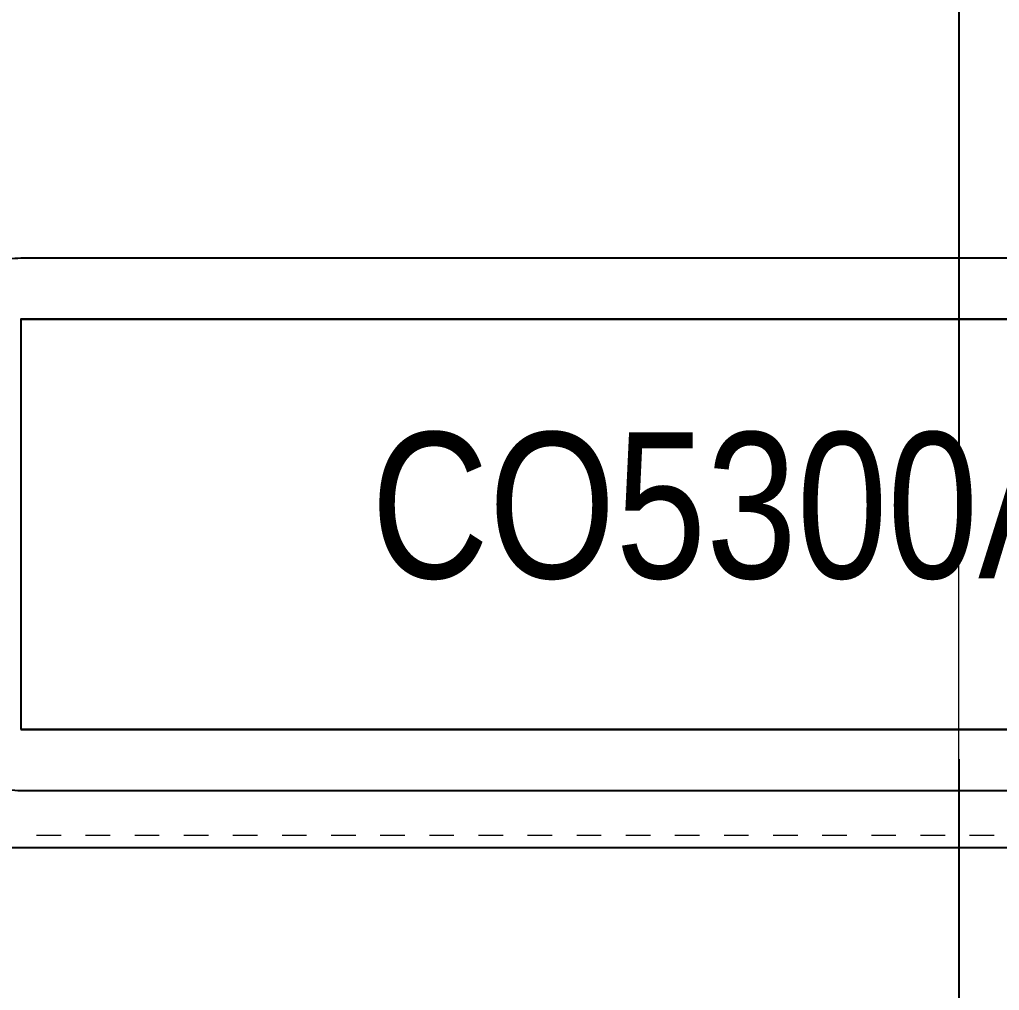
# Model space of a CAD drawing. Header units: inches. Extents: x 1765 to 5217, y -1519 to 441.
# Drawn here: x 4877.183 to 4881.173, y -1296.966 to -1293.014 of the extents above; entities that cross this region are included whole.
import ezdxf

# ---------------------------------------------------------------- set-up
doc = ezdxf.new("R2010")
doc.units = ezdxf.units.IN
doc.header["$MEASUREMENT"] = 0
doc.linetypes.add('ACISOTGB', pattern=[9, 4, -1, 1, -1, 1, -1])
doc.linetypes.add('DOT', pattern=[0.2, 0.1, -0.1])
doc.layers.add('AA', color=7, linetype='Continuous', lineweight=13)
doc.layers.add('DIM', color=3, linetype='Continuous', lineweight=15)
doc.layers.add('LENS', color=6, linetype='Continuous')
doc.styles.add('MBC_Arial_Font', font='arial.ttf', dxfattribs={"width": 0.8})
doc.styles.add('宋体', font='')
doc.styles.get('宋体').set_extended_font_data('SimSun')
doc.dimstyles.new('ISO-25', dxfattribs={"dimtxt": 2, "dimasz": 2.5, "dimexe": 1.25, "dimexo": 0.625, "dimtad": 0, "dimrnd": 0.005, "dimdsep": 46, "dimtxsty": '宋体', "dimcen": 2.5, "dimclrd": 3, "dimclre": 3, "dimclrt": 3, "dimadec": 0, "dimazin": 0, "dimtfac": 1, "dimtmove": 0, "dimatfit": 3, "dimfxl": 0, "dimarcsym": 0})

# ---------------------------------------------------------------- blocks, each defined once
blk = doc.blocks.new('*D133')
at = {"layer": 'Defpoints', "color": 0, "transparency": 16777216}
for p in [(4881.0158, -1298.1595), (4871.5995, -1298.8595), (4881.0158, -1298.8595)]:
    blk.add_point(p, dxfattribs=at)
at = {"layer": 'DIM', "color": 3, "lineweight": -2, "transparency": 16777216}
for p, q in [((4871.5995, -1295.6595), (4871.5995, -1293.1595)), ((4880.3908, -1298.1595), (4870.3495, -1298.1595)), ((4871.5995, -1298.1595), (4871.5995, -1298.8595)), ((4880.3908, -1298.8595), (4870.3495, -1298.8595)), ((4871.5995, -1301.3595), (4871.5995, -1303.8706))]:
    blk.add_line(p, q, dxfattribs=at)
at = {"layer": 'DIM', "color": 3, "transparency": 16777216}
for points in [[(4871.1828, -1295.6595), (4872.0162, -1295.6595), (4871.5995, -1298.1595)], [(4871.1828, -1301.3595), (4872.0162, -1301.3595), (4871.5995, -1298.8595)]]:
    blk.add_solid(points, dxfattribs=at)
at = {"layer": 'DIM', "color": 3, "transparency": 16777216, "insert": (4871.5995, -1306.4789), "char_height": 2, "attachment_point": 5, "rotation": 90, "style": '宋体'}
blk.add_mtext('0.7', dxfattribs=at)
blk = doc.blocks.new('FSDDDDD')
at = {"color": 1}
blk.add_line((3446.1402, -1752.4045), (3446.1402, -1711.6931), dxfattribs=at)
at = {"layer": 'LENS', "color": 6}
blk.add_lwpolyline([(3429.5467, -1720.9931, -0.414214), (3438.7967, -1711.7431), (3453.4837, -1711.7431, -0.414214), (3462.7337, -1720.9931), (3462.7337, -1743.1045, -0.414214), (3453.4837, -1752.3545), (3438.7967, -1752.3545, -0.414214), (3429.5467, -1743.1045)], format="xyb", close=True, dxfattribs=at)

msp = doc.modelspace()

# ---------------------------------------------------------------- linework, layer by layer
at = {"color": 1, "linetype": 'ACISOTGB'}
msp.add_line((4881.0078, -1255.0245), (4881.0078, -1298.31), dxfattribs=at)
for p, q in [((4877.1878, -1294.234), (4884.8278, -1294.234)), ((4884.8278, -1295.904), (4877.1878, -1295.904))]:
    msp.add_line(p, q)
msp.add_lwpolyline([(4876.9378, -1295.904), (4876.9378, -1294.234, -0.414214), (4877.1878, -1293.984), (4884.8278, -1293.984, -0.414214), (4885.0778, -1294.234), (4885.0778, -1295.904, -0.414214), (4884.8278, -1296.154), (4877.1878, -1296.154, -0.414214)], format="xyb", close=True)
at = {"color": 0}
msp.add_lwpolyline([(4877.1878, -1295.904), (4884.8278, -1295.904), (4884.8278, -1294.234), (4877.1878, -1294.234)], close=True, dxfattribs=at)
at = {"layer": 'AA', "color": 1, "linetype": 'DOT'}
msp.add_lwpolyline([(4864.4643, -1265.0245, -0.414214), (4873.6643, -1255.8245), (4888.3513, -1255.8245, -0.414214), (4897.5513, -1265.0245), (4897.5513, -1287.1359, -0.414214), (4888.3513, -1296.3359), (4873.6643, -1296.3359, -0.414214), (4864.4643, -1287.1359)], format="xyb", close=True, dxfattribs=at)
msp.add_lwpolyline([(4864.4643, -1265.0245, -0.414214), (4873.6643, -1255.8245), (4888.3513, -1255.8245, -0.414214), (4897.5513, -1265.0245), (4897.5513, -1287.1359, -0.414214), (4888.3513, -1296.3359), (4873.6643, -1296.3359, -0.414214), (4864.4643, -1287.1359)], format="xyb", close=True, dxfattribs=at)

# ---------------------------------------------------------------- block references
at = {"layer": 'DIM'}
msp.add_blockref('FSDDDDD', (1434.8676, 455.9686), dxfattribs=at)

# ---------------------------------------------------------------- texts
at = {"color": 0, "insert": (4878.6139, -1295.2965), "char_height": 0.647923, "width": 5.590214, "attachment_point": 7, "style": 'MBC_Arial_Font'}
msp.add_mtext('{\\H0.9167x;\\C5;CO5300AF-51}', dxfattribs=at)

# ---------------------------------------------------------------- dimensions: what is measured, and where the dimension line sits
at = {"layer": 'DIM'}
dim = msp.add_linear_dim(base=(4871.5995, -1298.8595), p1=(4881.0158, -1298.1595), p2=(4881.0158, -1298.8595), angle=90, dimstyle='ISO-25', dxfattribs=at)
dim.commit()
dim.dimension.update_dxf_attribs({"geometry": '*D133', "text_midpoint": (4871.5995, -1306.4789), "dimtype": 160})

doc.saveas('drawing.dxf')
